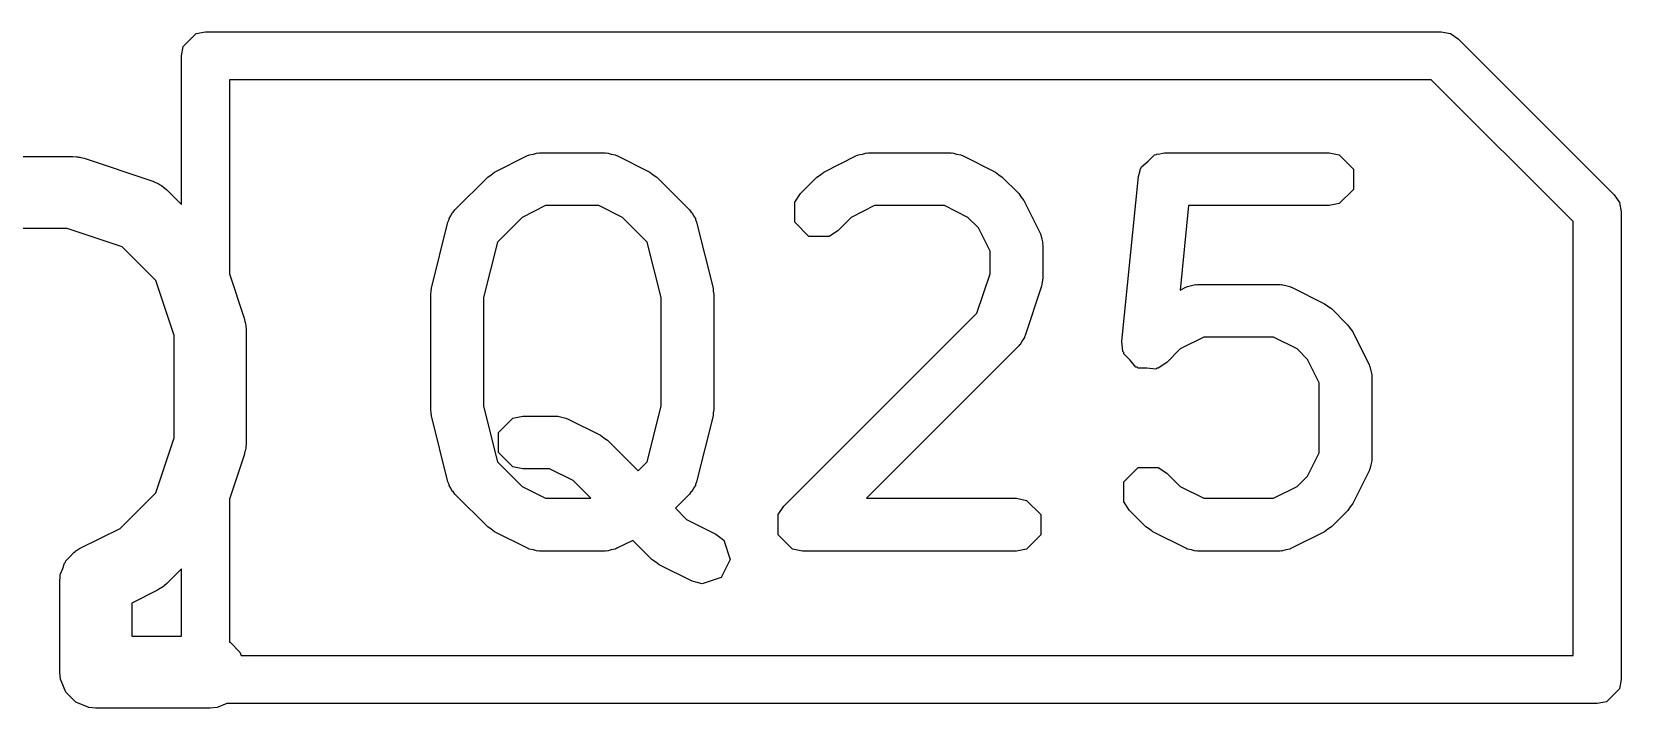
# Model space of a CAD drawing. Header units: millimetres. Extents: x 129 to 276, y -185 to -58.
# Drawn here: x 249.188 to 252.5, y -78.21 to -76.8 of the extents above; entities that cross this region are included whole.
import ezdxf

# ---------------------------------------------------------------- set-up
doc = ezdxf.new("R2010")
doc.units = ezdxf.units.MM
doc.layers.add('F.Fab', color=9, linetype='CONTINUOUS', true_color=0xafafaf)

msp = doc.modelspace()

# ---------------------------------------------------------------- linework, layer by layer
at = {"layer": 'F.Fab', "linetype": 'CONTINUOUS'}
for p, q in [((249.530866, -76.803806), (249.55, -76.8)), ((249.55, -76.8), (252.125, -76.8)), ((252.125, -76.8), (252.144134, -76.803806)), ((249.5, -76.85), (249.503806, -76.830866)), ((249.503806, -76.830866), (249.530866, -76.803806)), ((252.144134, -76.803806), (252.160355, -76.814645)), ((252.160355, -76.814645), (252.485355, -77.139644)), ((249.5, -77.159706), (249.5, -76.85)), ((249.6, -76.9), (249.6, -77.304793)), ((252.10429, -76.9), (249.6, -76.9)), ((252.4, -77.19571), (252.10429, -76.9)), ((249.120666, -77.059819), (249.273809, -77.059819)), ((249.273809, -77.059819), (249.281214, -77.060548)), ((249.281214, -77.060548), (249.283189, -77.060408)), ((249.283189, -77.060408), (249.285786, -77.060998)), ((249.285786, -77.060998), (249.288441, -77.06126)), ((249.288441, -77.06126), (249.290272, -77.062018)), ((249.290272, -77.062018), (249.297526, -77.063668)), ((249.297526, -77.063668), (249.440383, -77.111287)), ((250.152546, -77.092458), (250.221117, -77.058172)), ((250.221117, -77.058172), (250.223773, -77.057444)), ((250.223773, -77.057444), (250.224666, -77.056552)), ((250.224666, -77.056552), (250.233317, -77.054831)), ((250.233317, -77.054831), (250.241815, -77.052504)), ((250.241815, -77.052504), (250.243011, -77.052902)), ((250.243011, -77.052902), (250.245714, -77.052365)), ((250.245714, -77.052365), (250.382857, -77.052365)), ((250.382857, -77.052365), (250.385559, -77.052902)), ((250.385559, -77.052902), (250.386756, -77.052504)), ((250.386756, -77.052504), (250.395253, -77.054831)), ((250.395253, -77.054831), (250.403905, -77.056552)), ((250.403905, -77.056552), (250.404797, -77.057444)), ((250.404797, -77.057444), (250.407454, -77.058172)), ((250.407454, -77.058172), (250.476025, -77.092458)), ((250.83826, -77.092458), (250.906832, -77.058171)), ((250.906832, -77.058171), (250.909489, -77.057443)), ((250.909489, -77.057443), (250.910381, -77.056552)), ((250.910381, -77.056552), (250.919021, -77.054833)), ((250.919021, -77.054833), (250.927531, -77.052503)), ((250.927531, -77.052503), (250.928728, -77.052902)), ((250.928728, -77.052902), (250.931429, -77.052365)), ((250.931429, -77.052365), (251.102857, -77.052365)), ((251.102857, -77.052365), (251.105559, -77.052902)), ((251.105559, -77.052902), (251.106755, -77.052504)), ((251.106755, -77.052504), (251.115251, -77.05483)), ((251.115251, -77.05483), (251.123905, -77.056552)), ((251.123905, -77.056552), (251.124797, -77.057444)), ((251.124797, -77.057444), (251.127454, -77.058172)), ((251.127454, -77.058172), (251.196026, -77.092458)), ((251.514431, -77.069643), (251.527523, -77.056552)), ((251.527523, -77.056552), (251.531367, -77.055787)), ((251.531367, -77.055787), (251.532684, -77.05471)), ((251.532684, -77.05471), (251.535411, -77.054982)), ((251.535411, -77.054982), (251.548571, -77.052365)), ((251.548571, -77.052365), (251.891428, -77.052365)), ((251.891428, -77.052365), (251.912476, -77.056552)), ((251.912476, -77.056552), (251.942241, -77.086317)), ((250.138253, -77.10276), (250.145583, -77.097861)), ((250.145583, -77.097861), (250.152546, -77.092458)), ((250.476025, -77.092458), (250.482981, -77.097857)), ((250.482981, -77.097857), (250.490319, -77.10276)), ((250.823966, -77.10276), (250.831299, -77.097859)), ((250.831299, -77.097859), (250.83826, -77.092458)), ((251.196026, -77.092458), (251.202988, -77.097862)), ((251.202988, -77.097862), (251.21032, -77.102761)), ((251.493844, -77.101892), (251.497758, -77.089059)), ((251.497758, -77.086317), (251.498961, -77.085113)), ((251.497758, -77.089059), (251.497758, -77.086317)), ((251.498961, -77.085113), (251.500105, -77.081365)), ((251.500105, -77.081365), (251.514431, -77.069643)), ((251.942241, -77.086317), (251.942241, -77.128413)), ((249.440383, -77.111287), (249.453808, -77.117281)), ((249.453808, -77.117281), (249.455843, -77.119046)), ((249.455843, -77.119046), (249.458334, -77.120078)), ((249.458334, -77.120078), (249.469699, -77.129405)), ((249.469699, -77.129405), (249.5, -77.159706)), ((250.06968, -77.171331), (250.138253, -77.10276)), ((250.490319, -77.10276), (250.558891, -77.171331)), ((250.78968, -77.137046), (250.823966, -77.10276)), ((251.21032, -77.102761), (251.244605, -77.137047)), ((251.459558, -77.444749), (251.493844, -77.101892)), ((251.942241, -77.128413), (251.912476, -77.158178)), ((250.258697, -77.162365), (250.209723, -77.186851)), ((250.369874, -77.162365), (250.258697, -77.162365)), ((250.418847, -77.186852), (250.369874, -77.162365)), ((250.777758, -77.15489), (250.78968, -77.137046)), ((250.777758, -77.196984), (250.777758, -77.15489)), ((250.944412, -77.162365), (250.895438, -77.186852)), ((251.089874, -77.162365), (250.944412, -77.162365)), ((251.138851, -77.186854), (251.089874, -77.162365)), ((251.244605, -77.137047), (251.249503, -77.144377)), ((251.249503, -77.144377), (251.254907, -77.15134)), ((251.254907, -77.15134), (251.289193, -77.219911)), ((251.598345, -77.162365), (251.580745, -77.338357)), ((251.891428, -77.162365), (251.598345, -77.162365)), ((251.912476, -77.158178), (251.891428, -77.162365)), ((252.485355, -77.139644), (252.496194, -77.155865)), ((252.496194, -77.155865), (252.496194, -77.155866)), ((252.496194, -77.155866), (252.5, -77.175)), ((250.020927, -77.334025), (250.055213, -77.196882)), ((250.055213, -77.196882), (250.057757, -77.191495)), ((250.057757, -77.191495), (250.057758, -77.189175)), ((250.057758, -77.189175), (250.061499, -77.183574)), ((250.061499, -77.183574), (250.06438, -77.177478)), ((250.06438, -77.177478), (250.066371, -77.176283)), ((250.066371, -77.176283), (250.06968, -77.171331)), ((250.209723, -77.186851), (250.158233, -77.238341)), ((250.470336, -77.238339), (250.418847, -77.186852)), ((250.558891, -77.171331), (250.5622, -77.176284)), ((250.5622, -77.176284), (250.564191, -77.177479)), ((250.564191, -77.177479), (250.567069, -77.183572)), ((250.567069, -77.183572), (250.570813, -77.189175)), ((250.570813, -77.189175), (250.570813, -77.191496)), ((250.570813, -77.191496), (250.573358, -77.196883)), ((250.573358, -77.196883), (250.607643, -77.334026)), ((250.807524, -77.22675), (250.777758, -77.196984)), ((250.895438, -77.186852), (250.867462, -77.214828)), ((251.160511, -77.208515), (251.138851, -77.186854)), ((252.4, -78.1), (252.4, -77.19571)), ((252.5, -77.175), (252.5, -78.15)), ((249.261639, -77.209819), (249.095503, -77.209819)), ((249.376152, -77.24799), (249.261639, -77.209819)), ((250.849618, -77.22675), (250.807524, -77.22675)), ((250.867462, -77.214828), (250.849618, -77.22675)), ((251.185, -77.257491), (251.160511, -77.208515)), ((251.289193, -77.219911), (251.28992, -77.222567)), ((251.28992, -77.222567), (251.290813, -77.22346)), ((251.290813, -77.22346), (251.292533, -77.232111)), ((251.292533, -77.232111), (251.294861, -77.240609)), ((249.446352, -77.31819), (249.376152, -77.24799)), ((250.158233, -77.238341), (250.129285, -77.354137)), ((250.499285, -77.354136), (250.470336, -77.238339)), ((251.185, -77.304152), (251.185, -77.257491)), ((251.294861, -77.240609), (251.294462, -77.241805)), ((251.294462, -77.241805), (251.295, -77.244508)), ((251.295, -77.244508), (251.295, -77.31308)), ((249.484523, -77.432703), (249.446352, -77.31819)), ((249.6, -77.304793), (249.630674, -77.396815)), ((251.157641, -77.386227), (251.185, -77.304152)), ((251.292178, -77.330473), (251.257892, -77.43333)), ((251.29328, -77.321724), (251.292178, -77.330473)), ((251.295, -77.31308), (251.29328, -77.321724)), ((251.592546, -77.332457), (251.595203, -77.331729)), ((251.595203, -77.331729), (251.596095, -77.330838)), ((251.596095, -77.330838), (251.604735, -77.329119)), ((251.604735, -77.329119), (251.613245, -77.326789)), ((251.613245, -77.326789), (251.614442, -77.327188)), ((251.614442, -77.327188), (251.617143, -77.326651)), ((251.617143, -77.326651), (251.788571, -77.326651)), ((251.788571, -77.326651), (251.791273, -77.327188)), ((251.791273, -77.327188), (251.792469, -77.32679)), ((251.792469, -77.32679), (251.800965, -77.329116)), ((251.800965, -77.329116), (251.809619, -77.330838)), ((251.809619, -77.330838), (251.810511, -77.33173)), ((251.810511, -77.33173), (251.813168, -77.332458)), ((250.019285, -77.347365), (250.020599, -77.340757)), ((250.019285, -77.587365), (250.019285, -77.347365)), ((250.020599, -77.340757), (250.020927, -77.334025)), ((250.129285, -77.354137), (250.129285, -77.580593)), ((250.499285, -77.580593), (250.499285, -77.354136)), ((250.607643, -77.334026), (250.60797, -77.340757)), ((250.60797, -77.340757), (250.609285, -77.347365)), ((250.609285, -77.347365), (250.609285, -77.587365)), ((251.580745, -77.338357), (251.592546, -77.332457)), ((251.813168, -77.332458), (251.88174, -77.366744)), ((249.630674, -77.396815), (249.632323, -77.40407)), ((250.755395, -77.788474), (251.157641, -77.386227)), ((251.88174, -77.366744), (251.8887, -77.372146)), ((251.8887, -77.372146), (251.896034, -77.377046)), ((251.896034, -77.377046), (251.930319, -77.411331)), ((249.632323, -77.40407), (249.633082, -77.405901)), ((249.633082, -77.405901), (249.633343, -77.408554)), ((249.633343, -77.408554), (249.633934, -77.411152)), ((249.633934, -77.411152), (249.633793, -77.413126)), ((249.633793, -77.413126), (249.634523, -77.420533)), ((249.634523, -77.420533), (249.634523, -77.658628)), ((251.930319, -77.411331), (251.935216, -77.418661)), ((251.935216, -77.418661), (251.940621, -77.425625)), ((251.940621, -77.425625), (251.974908, -77.494197)), ((249.484523, -77.646458), (249.484523, -77.432703)), ((251.244605, -77.454828), (250.927068, -77.772365)), ((251.246136, -77.452536), (251.244605, -77.454828)), ((251.247263, -77.451973), (251.246136, -77.452536)), ((251.251629, -77.444314), (251.247263, -77.451973)), ((251.256527, -77.436984), (251.251629, -77.444314)), ((251.257892, -77.43333), (251.256527, -77.435724)), ((251.256527, -77.435724), (251.256527, -77.436984)), ((251.46163, -77.466109), (251.459558, -77.444749)), ((251.581149, -77.461139), (251.553175, -77.489113)), ((251.630126, -77.436651), (251.581149, -77.461139)), ((251.775588, -77.436651), (251.630126, -77.436651)), ((251.824563, -77.461139), (251.775588, -77.436651)), ((251.846227, -77.482803), (251.824563, -77.461139)), ((251.463471, -77.468359), (251.46163, -77.466109)), ((251.463471, -77.471268), (251.463471, -77.468359)), ((251.476561, -77.484358), (251.463471, -77.471268)), ((251.488285, -77.498688), (251.476561, -77.484358)), ((251.553175, -77.489113), (251.535331, -77.501036)), ((251.870714, -77.531777), (251.846227, -77.482803)), ((251.974908, -77.494197), (251.975635, -77.496854)), ((251.975635, -77.496854), (251.976527, -77.497746)), ((251.976527, -77.497746), (251.978245, -77.506386)), ((251.491179, -77.498977), (251.488285, -77.498688)), ((251.493237, -77.501035), (251.491179, -77.498977)), ((251.511757, -77.501035), (251.493237, -77.501035)), ((251.530172, -77.502877), (251.511757, -77.501035)), ((251.532422, -77.501035), (251.530172, -77.502877)), ((251.535331, -77.501036), (251.532422, -77.501035)), ((251.978245, -77.506386), (251.980576, -77.514896)), ((251.980576, -77.514896), (251.980176, -77.516093)), ((251.980176, -77.516093), (251.980714, -77.518794)), ((251.980714, -77.518794), (251.980714, -77.690222)), ((251.870714, -77.677239), (251.870714, -77.531777)), ((250.020599, -77.593972), (250.019285, -77.587365)), ((250.020927, -77.600705), (250.020599, -77.593972)), ((250.129285, -77.580593), (250.158234, -77.696389)), ((250.470336, -77.696389), (250.499285, -77.580593)), ((250.60797, -77.593972), (250.607643, -77.600704)), ((250.609285, -77.587365), (250.60797, -77.593972)), ((250.055213, -77.737848), (250.020927, -77.600705)), ((250.160615, -77.634889), (250.19038, -77.605124)), ((250.19038, -77.605124), (250.211428, -77.600937)), ((250.211428, -77.600937), (250.28, -77.600937)), ((250.28, -77.600937), (250.2827, -77.601474)), ((250.2827, -77.601474), (250.283898, -77.601075)), ((250.283898, -77.601075), (250.292406, -77.603404)), ((250.292406, -77.603404), (250.301048, -77.605124)), ((250.301048, -77.605124), (250.301939, -77.606015)), ((250.301939, -77.606015), (250.304596, -77.606743)), ((250.304596, -77.606743), (250.373167, -77.641028)), ((250.607643, -77.600704), (250.573358, -77.737847)), ((249.446352, -77.760971), (249.484523, -77.646458)), ((249.634523, -77.658628), (249.633793, -77.666034)), ((250.160615, -77.676985), (250.160615, -77.634889)), ((250.373167, -77.641028), (250.380133, -77.646434)), ((250.380133, -77.646434), (250.387462, -77.651331)), ((250.387462, -77.651331), (250.451428, -77.715297)), ((249.630674, -77.682346), (249.6, -77.774367)), ((249.632323, -77.67509), (249.630674, -77.682346)), ((249.633082, -77.67326), (249.632323, -77.67509)), ((249.633343, -77.670606), (249.633082, -77.67326)), ((249.633934, -77.668009), (249.633343, -77.670606)), ((249.633793, -77.666034), (249.633934, -77.668009)), ((250.158234, -77.696389), (250.209722, -77.747877)), ((250.19038, -77.70675), (250.160615, -77.676985)), ((250.451428, -77.715297), (250.470336, -77.696389)), ((251.846225, -77.726215), (251.870714, -77.677239)), ((251.980576, -77.69412), (251.978245, -77.702629)), ((251.980714, -77.690222), (251.980176, -77.692922)), ((251.980176, -77.692922), (251.980576, -77.69412)), ((250.211428, -77.710937), (250.19038, -77.70675)), ((250.267016, -77.710937), (250.211428, -77.710937)), ((250.31599, -77.735423), (250.267016, -77.710937)), ((251.463472, -77.737747), (251.493238, -77.707981)), ((251.493238, -77.707981), (251.535332, -77.707981)), ((251.535332, -77.707981), (251.553176, -77.719903)), ((251.553176, -77.719903), (251.58115, -77.747877)), ((251.824565, -77.747876), (251.846225, -77.726215)), ((251.974908, -77.714819), (251.940621, -77.783391)), ((251.975635, -77.712161), (251.974908, -77.714819)), ((251.976527, -77.71127), (251.975635, -77.712161)), ((251.978245, -77.702629), (251.976527, -77.71127)), ((249.372239, -77.835084), (249.446352, -77.760971)), ((250.057758, -77.743235), (250.055213, -77.737848)), ((250.057758, -77.745555), (250.057758, -77.743235)), ((250.061499, -77.751155), (250.057758, -77.745555)), ((250.06438, -77.757252), (250.061499, -77.751155)), ((250.066371, -77.758446), (250.06438, -77.757252)), ((250.06968, -77.763399), (250.066371, -77.758446)), ((250.209722, -77.747877), (250.258698, -77.772365)), ((250.352932, -77.772365), (250.31599, -77.735423)), ((250.5622, -77.758445), (250.558891, -77.763399)), ((250.564191, -77.757251), (250.5622, -77.758445)), ((250.567069, -77.751157), (250.564191, -77.757251)), ((250.570813, -77.745555), (250.567069, -77.751157)), ((250.573358, -77.737847), (250.570813, -77.743234)), ((250.570813, -77.743234), (250.570813, -77.745555)), ((251.463472, -77.779841), (251.463472, -77.737747)), ((251.58115, -77.747877), (251.630127, -77.772365)), ((251.775587, -77.772365), (251.824565, -77.747876)), ((249.6, -77.774367), (249.6, -78.071965)), ((250.138252, -77.831971), (250.06968, -77.763399)), ((250.258698, -77.772365), (250.352932, -77.772365)), ((250.558891, -77.763399), (250.52921, -77.793079)), ((250.52921, -77.793079), (250.55258, -77.81645)), ((250.743475, -77.806314), (250.755395, -77.788474)), ((250.927068, -77.772365), (251.24, -77.772365)), ((251.24, -77.772365), (251.261048, -77.776552)), ((251.261048, -77.776552), (251.290813, -77.806317)), ((251.475394, -77.797685), (251.463472, -77.779841)), ((251.630127, -77.772365), (251.775587, -77.772365)), ((251.935214, -77.790357), (251.930319, -77.797684)), ((251.940621, -77.783391), (251.935214, -77.790357)), ((250.55258, -77.81645), (250.613168, -77.846744)), ((250.743473, -77.806317), (250.743475, -77.806314)), ((250.743473, -77.848413), (250.743473, -77.806317)), ((251.290813, -77.806317), (251.290813, -77.848413)), ((251.50968, -77.831971), (251.475394, -77.797685)), ((251.930319, -77.797684), (251.896034, -77.83197)), ((249.287887, -77.87726), (249.372239, -77.835084)), ((250.14558, -77.836867), (250.138252, -77.831971)), ((250.152547, -77.842274), (250.14558, -77.836867)), ((250.221117, -77.876558), (250.152547, -77.842274)), ((250.440568, -77.860001), (250.407453, -77.876559)), ((250.48111, -77.900542), (250.440568, -77.860001)), ((250.613168, -77.846744), (250.630121, -77.859902)), ((250.630121, -77.859902), (250.643433, -77.899836)), ((250.773238, -77.878178), (250.743473, -77.848413)), ((251.290813, -77.848413), (251.261048, -77.878178)), ((251.517012, -77.83687), (251.50968, -77.831971)), ((251.523975, -77.842274), (251.517012, -77.83687)), ((251.592546, -77.876559), (251.523975, -77.842274)), ((251.881739, -77.842274), (251.813167, -77.876559)), ((251.888705, -77.836867), (251.881739, -77.842274)), ((251.896034, -77.83197), (251.888705, -77.836867)), ((249.259068, -77.902674), (249.267565, -77.894176)), ((249.267565, -77.894176), (249.275444, -77.885092)), ((249.275444, -77.885092), (249.278698, -77.883043)), ((249.278698, -77.883043), (249.27976, -77.881982)), ((249.27976, -77.881982), (249.281587, -77.881224)), ((249.281587, -77.881224), (249.287887, -77.87726)), ((250.223773, -77.877285), (250.221117, -77.876558)), ((250.224666, -77.878178), (250.223773, -77.877285)), ((250.233319, -77.879899), (250.224666, -77.878178)), ((250.241816, -77.882226), (250.233319, -77.879899)), ((250.243011, -77.881827), (250.241816, -77.882226)), ((250.245714, -77.882365), (250.243011, -77.881827)), ((250.382857, -77.882365), (250.245714, -77.882365)), ((250.385557, -77.881827), (250.382857, -77.882365)), ((250.386755, -77.882227), (250.385557, -77.881827)), ((250.395263, -77.879897), (250.386755, -77.882227)), ((250.403905, -77.878178), (250.395263, -77.879897)), ((250.404796, -77.877286), (250.403905, -77.878178)), ((250.407453, -77.876559), (250.404796, -77.877286)), ((250.794286, -77.882365), (250.773238, -77.878178)), ((251.24, -77.882365), (250.794286, -77.882365)), ((251.261048, -77.878178), (251.24, -77.882365)), ((251.595203, -77.877286), (251.592546, -77.876559)), ((251.596095, -77.878178), (251.595203, -77.877286)), ((251.604743, -77.879898), (251.596095, -77.878178)), ((251.613245, -77.882226), (251.604743, -77.879898)), ((251.61444, -77.881827), (251.613245, -77.882226)), ((251.617143, -77.882365), (251.61444, -77.881827)), ((251.788571, -77.882365), (251.617143, -77.882365)), ((251.791271, -77.881827), (251.788571, -77.882365)), ((251.792469, -77.882227), (251.791271, -77.881827)), ((251.800977, -77.879897), (251.792469, -77.882227)), ((251.809619, -77.878178), (251.800977, -77.879897)), ((251.81051, -77.877286), (251.809619, -77.878178)), ((251.813167, -77.876559), (251.81051, -77.877286)), ((249.247869, -77.92971), (249.25247, -77.918602)), ((249.25247, -77.918602), (249.256271, -77.9072)), ((249.256271, -77.9072), (249.258036, -77.905164)), ((249.258036, -77.905164), (249.259068, -77.902674)), ((249.5, -77.919455), (249.469699, -77.949756)), ((249.5, -78.059819), (249.5, -77.919455)), ((250.48844, -77.90544), (250.48111, -77.900542)), ((250.495403, -77.910844), (250.48844, -77.90544)), ((250.563974, -77.94513), (250.495403, -77.910844)), ((250.643433, -77.899836), (250.624606, -77.937487)), ((249.246428, -77.944342), (249.247157, -77.936936)), ((249.246428, -78.134819), (249.246428, -77.944342)), ((249.247017, -77.934961), (249.247492, -77.933535)), ((249.247157, -77.936936), (249.247017, -77.934961)), ((249.247492, -77.933535), (249.247869, -77.92971)), ((249.456506, -77.95984), (249.450207, -77.963805)), ((249.458334, -77.959083), (249.456506, -77.95984)), ((249.46039, -77.957394), (249.458334, -77.959083)), ((249.46265, -77.955973), (249.46039, -77.957394)), ((249.463949, -77.954474), (249.46265, -77.955973)), ((249.469699, -77.949756), (249.463949, -77.954474)), ((250.584672, -77.950798), (250.563974, -77.94513)), ((250.624606, -77.937487), (250.584672, -77.950798)), ((249.450207, -77.963805), (249.396428, -77.990694)), ((249.396428, -77.990694), (249.396428, -78.059819)), ((249.396428, -78.059819), (249.5, -78.059819)), ((249.6, -78.071965), (249.601191, -78.072459)), ((249.601191, -78.072459), (249.621883, -78.093151)), ((249.621883, -78.093151), (249.62472, -78.1)), ((249.62472, -78.1), (252.4, -78.1)), ((249.247869, -78.149451), (249.246428, -78.134819)), ((249.259068, -78.176487), (249.247869, -78.149451)), ((252.5, -78.15), (252.496194, -78.169134)), ((249.27976, -78.197179), (249.259068, -78.176487)), ((252.496194, -78.169134), (252.469134, -78.196194)), ((249.306796, -78.208378), (249.27976, -78.197179)), ((249.321428, -78.209819), (249.306796, -78.208378)), ((249.559523, -78.209819), (249.321428, -78.209819)), ((249.574155, -78.208378), (249.559523, -78.209819)), ((249.594381, -78.2), (249.574155, -78.208378)), ((252.45, -78.2), (249.594381, -78.2)), ((252.469134, -78.196194), (252.45, -78.2))]:
    msp.add_line(p, q, dxfattribs=at)

doc.saveas('drawing.dxf')
